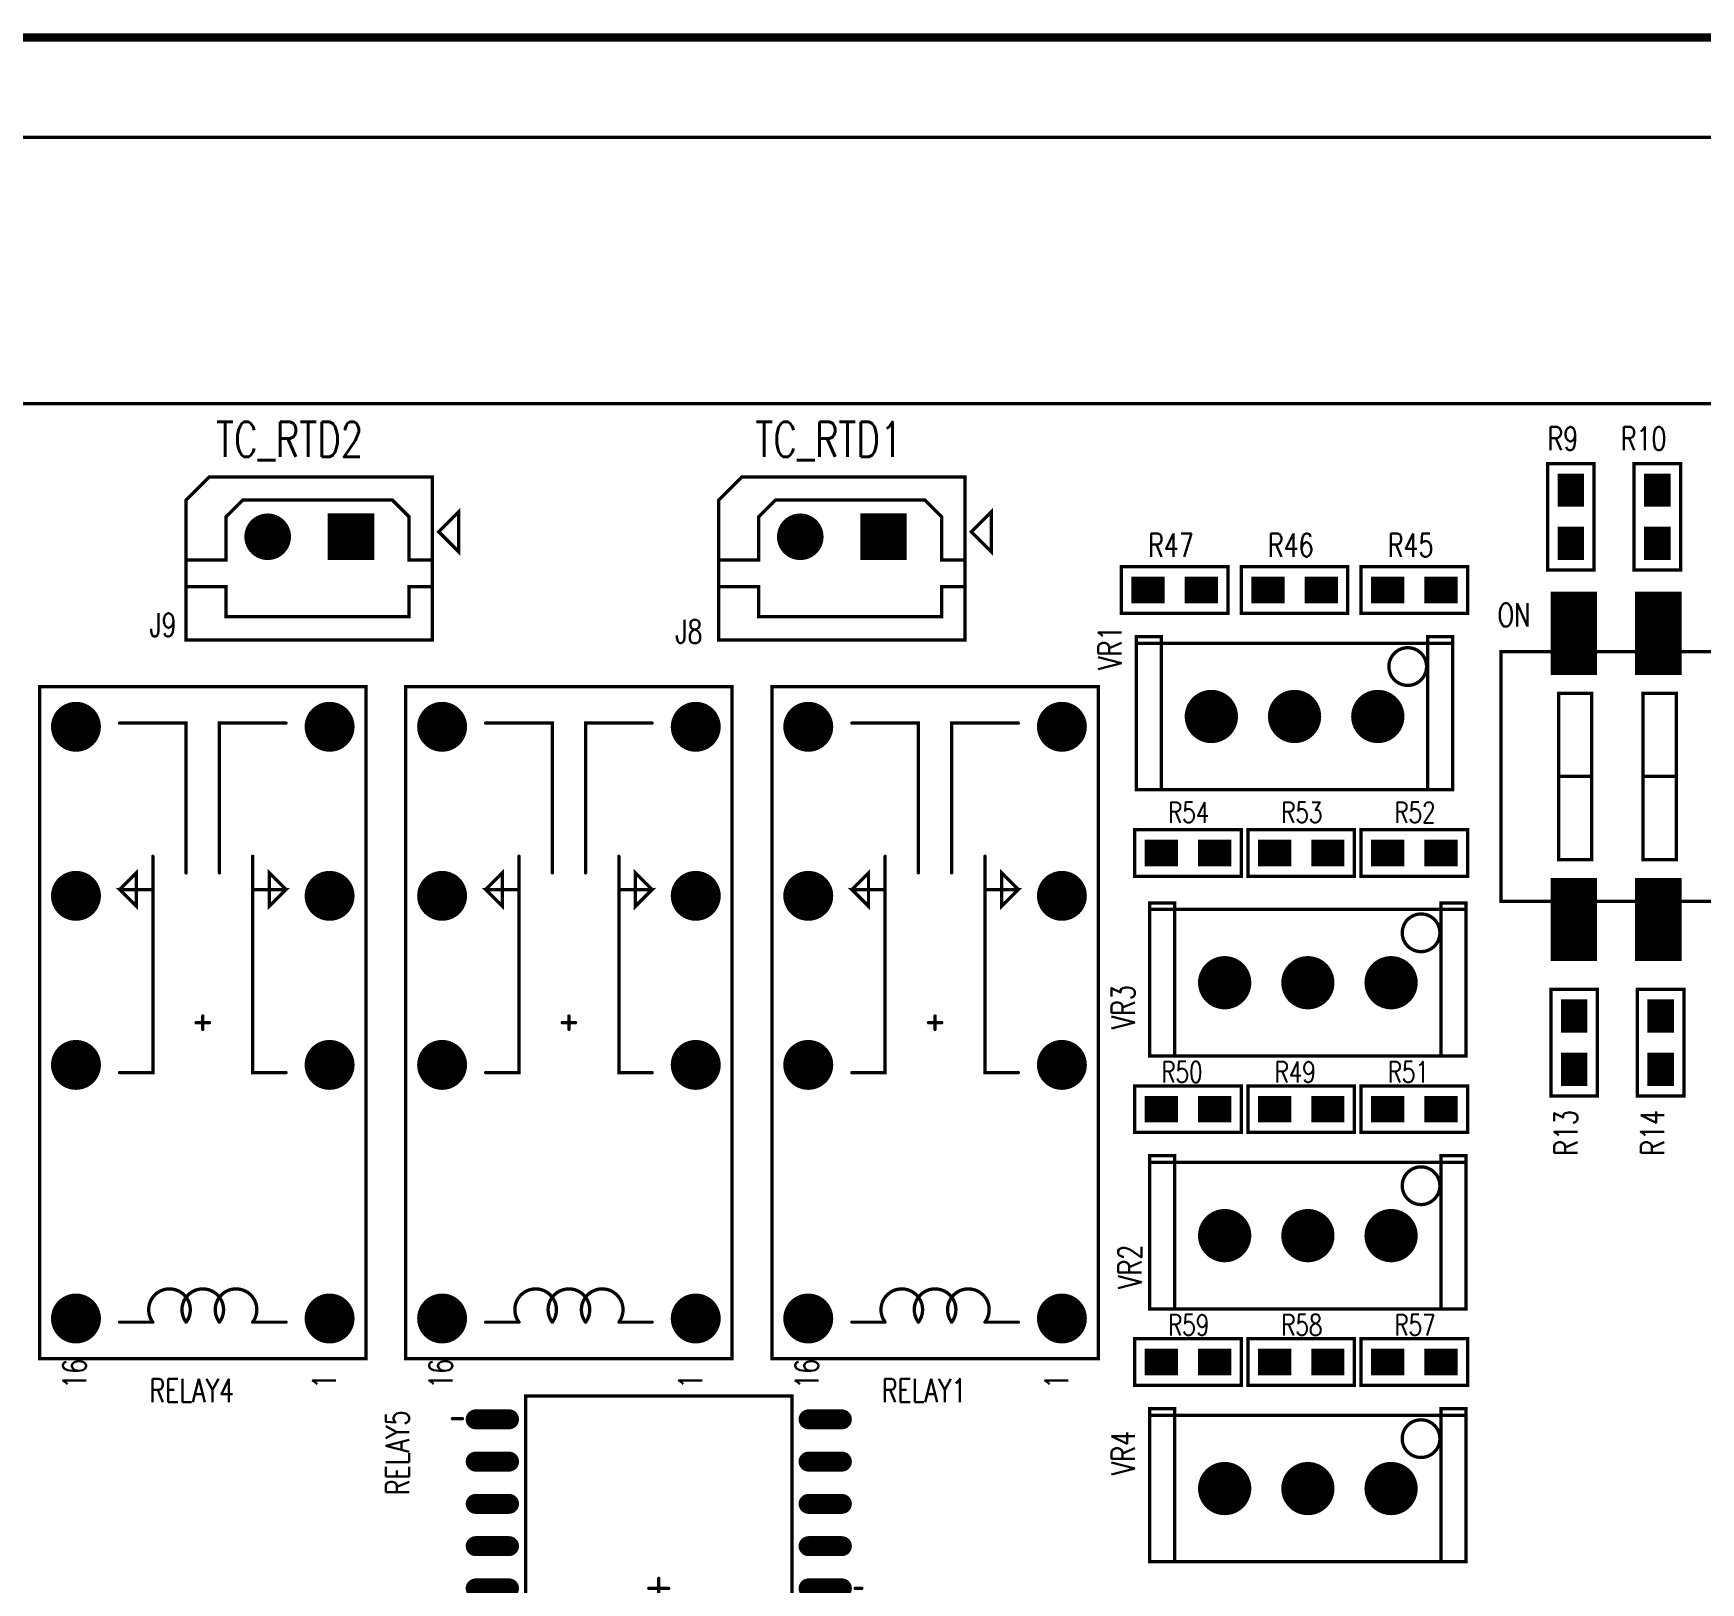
# Model space of a CAD drawing. Extents: x -22 to 239, y -29 to 162.
# Drawn here: x 53.7 to 103.8, y 114.6 to 161.1 of the extents above; entities that cross this region are included whole.
import ezdxf

# ---------------------------------------------------------------- set-up
doc = ezdxf.new("R2010")
doc.units = 0
doc.linetypes.add('TRMIDX_2048', pattern=[2, 1, 1])
for name, color, linetype in [('2D_LINE_00', 150, 'CONTINUOUS'), ('BOARD_OUTLINE_00', 255, 'CONTINUOUS'), ('DIMENSION1_01', 255, 'CONTINUOUS'), ('DRIL_NPLTE_THRU_01', 5, 'CONTINUOUS'), ('DRIL_NPLTE_THRU_02', 106, 'CONTINUOUS'), ('DRIL_NPLTE_THRU_03', 96, 'CONTINUOUS'), ('DRIL_NPLTE_THRU_04', 34, 'CONTINUOUS'), ('DRIL_PLTE_THRU_01', 5, 'CONTINUOUS'), ('DRIL_PLTE_THRU_02', 106, 'CONTINUOUS'), ('DRIL_PLTE_THRU_03', 96, 'CONTINUOUS'), ('DRIL_PLTE_THRU_04', 34, 'CONTINUOUS'), ('DRIL_SYMBOL', 255, 'CONTINUOUS'), ('PADS_BOT', 43, 'CONTINUOUS'), ('PADS_INNER', 186, 'CONTINUOUS'), ('PADS_TOP', 186, 'CONTINUOUS'), ('PART_NAME_01', 3, 'CONTINUOUS'), ('PART_TOP_2DLINE_00', 150, 'CONTINUOUS'), ('PART_TOP_TEXT_126', 255, 'CONTINUOUS'), ('TEXT_126', 255, 'CONTINUOUS')]:
    doc.layers.add(name, color=color, linetype=linetype)
doc.styles.add('W0$09', font='simplex', dxfattribs={"width": 0.75})
doc.styles.add('W0$1', font='simplex', dxfattribs={"width": 0.75})
doc.styles.add('W0$15', font='simplex', dxfattribs={"width": 0.75})

# ---------------------------------------------------------------- blocks, each defined once
blk = doc.blocks.new('BOARD_100')
at = {"layer": 'BOARD_OUTLINE_00', "const_width": 0.1}
blk.add_lwpolyline([(0, -1, -0.414214), (1, 0), (237, 0, -0.414214), (238, -1), (238, -149, -0.414214), (237, -150), (1, -150, -0.414214), (0, -149)], format="xyb", close=True, dxfattribs=at)
blk = doc.blocks.new('D_1dfeghi_98')
at = {"layer": 'DIMENSION1_01', "linetype": 'TRMIDX_2048', "const_width": 0.254}
blk.add_lwpolyline([(0, 11), (112.292, 11)], dxfattribs=at)
blk = doc.blocks.new('DRAWING_130')
at = {"layer": '2D_LINE_00', "const_width": 0.1}
blk.add_lwpolyline([(0.052, -1.226), (238.052, -1.226), (238.052, -9.226), (0.052, -9.226)], close=True, dxfattribs=at)
blk = doc.blocks.new('SMOOTH_0$1')
at = {"const_width": 0.05}
blk.add_lwpolyline([(-0.025, 0, 1), (0.025, 0, 1)], format="xyb", close=True, dxfattribs=at)
blk = doc.blocks.new('PART_BODY_TOP_28')
at = {"layer": 'PART_TOP_2DLINE_00', "const_width": 0.1}
blk.add_lwpolyline([(-10.1, 4.9), (10.1, 4.9), (10.1, -4.9), (-10.1, -4.9)], close=True, dxfattribs=at)
for points in [[(-9, 2.5), (-9, 1.5)], [(-1.5, 2.5), (-1.5, 1.5), (5, 1.5)], [(4, 1.5), (4, 2.5), (3.5, 2), (4.5, 2), (4, 2.5)], [(9, 2.5), (9, 0.5), (4.5, 0.5)], [(-0.2, 0), (0, 0), (0, -0.2)], [(0, 0.2), (0, 0), (0.2, 0)], [(9, -2.5), (9, -0.5), (4.5, -0.5)], [(-9, -1.5), (-9, -2.5)], [(-1.5, -2.5), (-1.5, -1.5), (5, -1.5)], [(4, -1.5), (4, -2.5), (3.5, -2), (4.5, -2), (4, -2.5)]]:
    blk.add_lwpolyline(points, dxfattribs=at)
for points in [[(-9, 1.5, -1.999132), (-9, 0.5)], [(-9, 0.5, -1.999132), (-9, -0.5)], [(-9, -0.5, -1.999132), (-9, -1.5)]]:
    blk.add_lwpolyline(points, format="xyb", dxfattribs=at)
at = {"layer": 'PART_TOP_2DLINE_00'}
for p in [(-10.1, 4.9), (10.1, 4.9), (-9, 2.5), (-1.5, 2.5), (4, 2.5), (4, 2.5), (9, 2.5), (3.5, 2), (4.5, 2), (-9, 1.5), (-9, 1.5), (-1.5, 1.5), (4, 1.5), (5, 1.5), (-9, 0.5), (-9, 0.5), (4.5, 0.5), (9, 0.5), (-0.2, 0), (0, 0.2), (0, 0), (0, 0), (0.2, 0), (-9, -0.5), (-9, -0.5), (0, -0.2), (4.5, -0.5), (9, -0.5), (-9, -1.5), (-9, -1.5), (-1.5, -1.5), (4, -1.5), (5, -1.5), (3.5, -2), (4.5, -2), (-9, -2.5), (-1.5, -2.5), (4, -2.5), (4, -2.5), (9, -2.5), (-10.1, -4.9), (10.1, -4.9)]:
    blk.add_blockref('SMOOTH_0$1', p, dxfattribs=at)
at = {"layer": 'PART_TOP_TEXT_126', "style": 'W0$1', "width": 0.75}
for s, p in [('16', (-11, 3.5)), ('1', (-11, -4))]:
    blk.add_text(s, height=0.7, dxfattribs=at).set_placement(p)
blk = doc.blocks.new('DRIL_SYMBOL_0$8')
at = {"layer": 'DRIL_SYMBOL', "const_width": 0.0508}
for points in [[(-0.254, 0), (0.254, 0)], [(0, -0.254), (0, 0.254)]]:
    blk.add_lwpolyline(points, dxfattribs=at)
blk = doc.blocks.new('DRIL_HOLE_0$8')
at = {"const_width": 0.4}
blk.add_lwpolyline([(-0.2, 0, 1), (0.2, 0, 1)], format="xyb", close=True, dxfattribs=at)
blk.add_blockref('DRIL_SYMBOL_0$8', (0, 0))
blk = doc.blocks.new('PAD_17')
at = {"const_width": 0.75}
blk.add_lwpolyline([(0, -0.375, 1), (0, 0.375, 1)], format="xyb", close=True, dxfattribs=at)
blk = doc.blocks.new('STK_TOP_126')
at = {"layer": 'DRIL_PLTE_THRU_01'}
blk.add_blockref('DRIL_HOLE_0$8', (0, 0), dxfattribs=at)
at = {"layer": 'DRIL_PLTE_THRU_02'}
blk.add_blockref('DRIL_HOLE_0$8', (0, 0), dxfattribs=at)
at = {"layer": 'DRIL_PLTE_THRU_03'}
blk.add_blockref('DRIL_HOLE_0$8', (0, 0), dxfattribs=at)
at = {"layer": 'DRIL_PLTE_THRU_04'}
blk.add_blockref('DRIL_HOLE_0$8', (0, 0), dxfattribs=at)
at = {"layer": 'PADS_BOT'}
blk.add_blockref('PAD_17', (0, 0), dxfattribs=at)
at = {"layer": 'PADS_INNER'}
blk.add_blockref('PAD_17', (0, 0), dxfattribs=at)
at = {"layer": 'PADS_TOP'}
blk.add_blockref('PAD_17', (0, 0), dxfattribs=at)
blk = doc.blocks.new('SYM_TOP_31')
for name, p in [('PART_BODY_TOP_28', (0, 0)), ('STK_TOP_126', (-8.89, 3.81)), ('STK_TOP_126', (-1.27, 3.81)), ('STK_TOP_126', (3.81, 3.81)), ('STK_TOP_126', (8.89, 3.81)), ('STK_TOP_126', (-8.89, -3.81)), ('STK_TOP_126', (-1.27, -3.81)), ('STK_TOP_126', (3.81, -3.81)), ('STK_TOP_126', (8.89, -3.81))]:
    blk.add_blockref(name, p)
blk = doc.blocks.new('PART_TOP_29')
blk.add_blockref('SYM_TOP_31', (0, 0))
at = {"layer": 'PART_NAME_01', "style": 'W0$1', "width": 0.75}
blk.add_text('RELAY1', height=0.7, rotation=270, dxfattribs=at).set_placement((-11.4, 1.6))
blk = doc.blocks.new('PART_BODY_TOP_29')
at = {"layer": 'PART_TOP_2DLINE_00', "const_width": 0.1}
blk.add_lwpolyline([(3.7, -3.1), (3.7, 1.8), (-3, 1.8), (-3.7, 1.1), (-3.7, -3.1)], close=True, dxfattribs=at)
for points in [[(3.7, -0.7), (3, -0.7), (3, 0.6), (2.5, 1.1), (-2, 1.1), (-2.5, 0.6), (-2.5, -0.7), (-3.7, -0.7)], [(3.89, 0.15), (4.49, -0.45), (4.49, 0.75), (3.89, 0.15)], [(3.7, -1.5), (3, -1.5), (3, -2.4), (-2.5, -2.4), (-2.5, -1.5), (-3.701, -1.5)]]:
    blk.add_lwpolyline(points, dxfattribs=at)
at = {"layer": 'PART_TOP_2DLINE_00'}
for p in [(-3, 1.8), (3.7, 1.8), (-3.7, 1.1), (-2, 1.1), (2.5, 1.1), (-2.5, 0.6), (3, 0.6), (4.49, 0.75), (3.89, 0.15), (3.89, 0.15), (4.49, -0.45), (-3.7, -0.7), (-2.5, -0.7), (3, -0.7), (3.7, -0.7), (-3.701, -1.5), (-2.5, -1.5), (3, -1.5), (3.7, -1.5), (-2.5, -2.4), (3, -2.4), (-3.7, -3.1), (3.7, -3.1)]:
    blk.add_blockref('SMOOTH_0$1', p, dxfattribs=at)
blk = doc.blocks.new('DRIL_SYMBOL_0$9')
at = {"layer": 'DRIL_SYMBOL', "const_width": 0.0508}
for points in [[(-0.254, 0), (0.254, 0)], [(0, -0.254), (0, 0.254)]]:
    blk.add_lwpolyline(points, dxfattribs=at)
blk = doc.blocks.new('DRIL_HOLE_0$9')
at = {"const_width": 0.45}
blk.add_lwpolyline([(-0.225, 0, 1), (0.225, 0, 1)], format="xyb", close=True, dxfattribs=at)
blk.add_blockref('DRIL_SYMBOL_0$9', (0, 0))
blk = doc.blocks.new('PAD_19')
at = {"const_width": 0.7}
blk.add_lwpolyline([(0, -0.35, 1), (0, 0.35, 1)], format="xyb", close=True, dxfattribs=at)
blk = doc.blocks.new('PAD_20')
at = {"const_width": 1.4}
blk.add_lwpolyline([(-0.7, 0), (0.7, 0)], dxfattribs=at)
blk = doc.blocks.new('STK_TOP_132')
at = {"layer": 'DRIL_PLTE_THRU_01'}
blk.add_blockref('DRIL_HOLE_0$9', (0, 0), dxfattribs=at)
at = {"layer": 'DRIL_PLTE_THRU_02'}
blk.add_blockref('DRIL_HOLE_0$9', (0, 0), dxfattribs=at)
at = {"layer": 'DRIL_PLTE_THRU_03'}
blk.add_blockref('DRIL_HOLE_0$9', (0, 0), dxfattribs=at)
at = {"layer": 'DRIL_PLTE_THRU_04'}
blk.add_blockref('DRIL_HOLE_0$9', (0, 0), dxfattribs=at)
at = {"layer": 'PADS_BOT'}
blk.add_blockref('PAD_20', (0, 0), dxfattribs=at)
at = {"layer": 'PADS_INNER'}
blk.add_blockref('PAD_19', (0, 0), dxfattribs=at)
at = {"layer": 'PADS_TOP'}
blk.add_blockref('PAD_20', (0, 0), dxfattribs=at)
blk = doc.blocks.new('STK_TOP_131')
at = {"layer": 'DRIL_PLTE_THRU_01'}
blk.add_blockref('DRIL_HOLE_0$9', (0, 0), dxfattribs=at)
at = {"layer": 'DRIL_PLTE_THRU_02'}
blk.add_blockref('DRIL_HOLE_0$9', (0, 0), dxfattribs=at)
at = {"layer": 'DRIL_PLTE_THRU_03'}
blk.add_blockref('DRIL_HOLE_0$9', (0, 0), dxfattribs=at)
at = {"layer": 'DRIL_PLTE_THRU_04'}
blk.add_blockref('DRIL_HOLE_0$9', (0, 0), dxfattribs=at)
at = {"layer": 'PADS_BOT'}
blk.add_blockref('PAD_19', (0, 0), dxfattribs=at)
at = {"layer": 'PADS_INNER'}
blk.add_blockref('PAD_19', (0, 0), dxfattribs=at)
at = {"layer": 'PADS_TOP'}
blk.add_blockref('PAD_19', (0, 0), dxfattribs=at)
blk = doc.blocks.new('SYM_TOP_32')
for name, p in [('PART_BODY_TOP_29', (0, 0)), ('STK_TOP_131', (-1.25, 0)), ('STK_TOP_132', (1.25, 0))]:
    blk.add_blockref(name, p)
blk = doc.blocks.new('PART_TOP_33')
blk.add_blockref('SYM_TOP_32', (0, 0))
at = {"layer": 'PART_NAME_01', "style": 'W0$1', "width": 0.75}
blk.add_text('J8', height=0.7, dxfattribs=at).set_placement((-5, -3.2))
blk = doc.blocks.new('PART_TOP_34')
blk.add_blockref('SYM_TOP_32', (0, 0))
at = {"layer": 'PART_NAME_01', "style": 'W0$1', "width": 0.75}
blk.add_text('J9', height=0.7, dxfattribs=at).set_placement((-4.8, -3))
blk = doc.blocks.new('PART_BODY_TOP_45')
at = {"layer": 'PART_TOP_2DLINE_00', "const_width": 0.1}
blk.add_lwpolyline([(-1.599946, 0.700024), (1.599946, 0.700024), (1.599946, -0.700024), (-1.599946, -0.700024), (-1.599946, 0.700024)], dxfattribs=at)
at = {"layer": 'PART_TOP_2DLINE_00'}
for p in [(-1.599946, 0.700024), (-1.599946, 0.700024), (1.599946, 0.700024), (-1.599946, -0.700024), (1.599946, -0.700024)]:
    blk.add_blockref('SMOOTH_0$1', p, dxfattribs=at)
blk = doc.blocks.new('DRIL_HOLE_0')
blk.add_lwpolyline([(0, 0, 1), (0, 0, 1)], format="xyb", close=True)
blk = doc.blocks.new('PAD_1')
blk.add_lwpolyline([(0, 0, 1), (0, 0, 1)], format="xyb", close=True)
blk = doc.blocks.new('PAD_25')
at = {"const_width": 0.8}
blk.add_lwpolyline([(-0.5, 0), (0.5, 0)], dxfattribs=at)
blk = doc.blocks.new('STK_TOP_43')
at = {"layer": 'DRIL_NPLTE_THRU_01'}
blk.add_blockref('DRIL_HOLE_0', (0, 0), dxfattribs=at)
at = {"layer": 'DRIL_NPLTE_THRU_02'}
blk.add_blockref('DRIL_HOLE_0', (0, 0), dxfattribs=at)
at = {"layer": 'DRIL_NPLTE_THRU_03'}
blk.add_blockref('DRIL_HOLE_0', (0, 0), dxfattribs=at)
at = {"layer": 'DRIL_NPLTE_THRU_04'}
blk.add_blockref('DRIL_HOLE_0', (0, 0), dxfattribs=at)
at = {"layer": 'PADS_BOT'}
blk.add_blockref('PAD_1', (0, 0), dxfattribs=at)
at = {"layer": 'PADS_INNER'}
blk.add_blockref('PAD_1', (0, 0), dxfattribs=at)
at = {"layer": 'PADS_TOP'}
blk.add_blockref('PAD_25', (0, 0), dxfattribs=at)
blk = doc.blocks.new('SYM_TOP_48')
for name, p in [('PART_BODY_TOP_45', (0, 0)), ('STK_TOP_43', (-0.8001, 0)), ('STK_TOP_43', (0.8001, 0))]:
    blk.add_blockref(name, p)
blk = doc.blocks.new('PART_TOP_165')
blk.add_blockref('SYM_TOP_48', (0, 0))
at = {"layer": 'PART_NAME_01', "style": 'W0$1', "width": 0.75}
blk.add_text('R10', height=0.7, rotation=270, dxfattribs=at).set_placement((2, 1.1))
blk = doc.blocks.new('PART_TOP_198')
blk.add_blockref('SYM_TOP_48', (0, 0))
at = {"layer": 'PART_NAME_01', "style": 'W0$1', "width": 0.75}
blk.add_text('R13', height=0.7, dxfattribs=at).set_placement((-3.4, -0.1))
blk = doc.blocks.new('PART_TOP_209')
blk.add_blockref('SYM_TOP_48', (0, 0))
at = {"layer": 'PART_NAME_01', "style": 'W0$1', "width": 0.75}
blk.add_text('R14', height=0.7, dxfattribs=at).set_placement((-3.4, -0.1))
blk = doc.blocks.new('PART_TOP_418')
blk.add_blockref('SYM_TOP_48', (0, 0))
at = {"layer": 'PART_NAME_01', "style": 'W0$1', "width": 0.75}
blk.add_text('R45', height=0.7, rotation=180, dxfattribs=at).set_placement((0.8, -1))
blk = doc.blocks.new('PART_TOP_419')
blk.add_blockref('SYM_TOP_48', (0, 0))
at = {"layer": 'PART_NAME_01', "style": 'W0$1', "width": 0.75}
blk.add_text('R46', height=0.7, rotation=180, dxfattribs=at).set_placement((0.8, -1))
blk = doc.blocks.new('PART_TOP_420')
blk.add_blockref('SYM_TOP_48', (0, 0))
at = {"layer": 'PART_NAME_01', "style": 'W0$1', "width": 0.75}
blk.add_text('R47', height=0.7, rotation=180, dxfattribs=at).set_placement((0.8, -1))
blk = doc.blocks.new('PART_TOP_421')
blk.add_blockref('SYM_TOP_48', (0, 0))
at = {"layer": 'PART_NAME_01', "style": 'W0$09', "width": 0.75}
blk.add_text('R49', height=0.63, rotation=180, dxfattribs=at).set_placement((0.8, -0.8))
blk = doc.blocks.new('PART_TOP_423')
blk.add_blockref('SYM_TOP_48', (0, 0))
at = {"layer": 'PART_NAME_01', "style": 'W0$09', "width": 0.75}
blk.add_text('R50', height=0.63, rotation=180, dxfattribs=at).set_placement((0.8, -0.8))
blk = doc.blocks.new('PART_TOP_424')
blk.add_blockref('SYM_TOP_48', (0, 0))
at = {"layer": 'PART_NAME_01', "style": 'W0$09', "width": 0.75}
blk.add_text('R51', height=0.63, rotation=180, dxfattribs=at).set_placement((0.8, -0.8))
blk = doc.blocks.new('PART_TOP_425')
blk.add_blockref('SYM_TOP_48', (0, 0))
at = {"layer": 'PART_NAME_01', "style": 'W0$09', "width": 0.75}
blk.add_text('R52', height=0.63, rotation=180, dxfattribs=at).set_placement((0.6, -0.9))
blk = doc.blocks.new('PART_TOP_426')
blk.add_blockref('SYM_TOP_48', (0, 0))
at = {"layer": 'PART_NAME_01', "style": 'W0$09', "width": 0.75}
blk.add_text('R53', height=0.63, rotation=180, dxfattribs=at).set_placement((0.6, -0.9))
blk = doc.blocks.new('PART_TOP_427')
blk.add_blockref('SYM_TOP_48', (0, 0))
at = {"layer": 'PART_NAME_01', "style": 'W0$09', "width": 0.75}
blk.add_text('R54', height=0.63, rotation=180, dxfattribs=at).set_placement((0.6, -0.9))
blk = doc.blocks.new('PART_TOP_430')
blk.add_blockref('SYM_TOP_48', (0, 0))
at = {"layer": 'PART_NAME_01', "style": 'W0$09', "width": 0.75}
blk.add_text('R57', height=0.63, rotation=180, dxfattribs=at).set_placement((0.6, -0.8))
blk = doc.blocks.new('PART_TOP_431')
blk.add_blockref('SYM_TOP_48', (0, 0))
at = {"layer": 'PART_NAME_01', "style": 'W0$09', "width": 0.75}
blk.add_text('R58', height=0.63, rotation=180, dxfattribs=at).set_placement((0.6, -0.8))
blk = doc.blocks.new('PART_TOP_432')
blk.add_blockref('SYM_TOP_48', (0, 0))
at = {"layer": 'PART_NAME_01', "style": 'W0$09', "width": 0.75}
blk.add_text('R59', height=0.63, rotation=180, dxfattribs=at).set_placement((0.6, -0.8))
blk = doc.blocks.new('PART_TOP_466')
blk.add_blockref('SYM_TOP_48', (0, 0))
at = {"layer": 'PART_NAME_01', "style": 'W0$1', "width": 0.75}
blk.add_text('R9', height=0.7, rotation=270, dxfattribs=at).set_placement((2, 0.7))
blk = doc.blocks.new('PART_TOP_514')
blk.add_blockref('SYM_TOP_31', (0, 0))
at = {"layer": 'PART_NAME_01', "style": 'W0$1', "width": 0.75}
blk.add_text('RELAY4', height=0.7, rotation=270, dxfattribs=at).set_placement((-11.4, 1.6))
blk = doc.blocks.new('PART_TOP_515')
blk.add_blockref('SYM_TOP_31', (0, 0))
at = {"layer": 'PART_NAME_01', "style": 'W0$1', "width": 0.75}
blk.add_text('RELAY5', height=0.7, dxfattribs=at).set_placement((-14.2, 4.8))
blk = doc.blocks.new('PART_BODY_TOP_19')
at = {"layer": 'PART_TOP_2DLINE_00', "const_width": 0.1}
for points in [[(-1.3, 5.9), (-1.3, 6.1)], [(5.1, 5.9), (5.1, 6.2)], [(-0.3, 0), (0.3, 0)], [(0, 0.3), (0, -0.3)], [(-5, -6), (-5.2, -6)], [(0, -5.9), (0, -6.1)], [(-4.7, -6.3), (-5.5, -6.3)], [(-4.8, -6.2), (-5.4, -6.2)], [(-5.3, -6.1), (-4.9, -6.1)]]:
    blk.add_lwpolyline(points, dxfattribs=at)
for points in [[(-5.78, 4), (-5.78, 0.65), (-5.0575, 0.65), (-5.0575, -0.65), (-5.78, -0.65), (-5.78, -4), (5.78, -4), (5.78, 4)], [(-5.1, -5.9), (-5.6, -6.4), (-4.6, -6.4)]]:
    blk.add_lwpolyline(points, close=True, dxfattribs=at)
blk.add_lwpolyline([(-4.8434, -2.6, 1), (-2.9566, -2.6, 1)], format="xyb", close=True, dxfattribs=at)
at = {"layer": 'PART_TOP_2DLINE_00'}
for p in [(-1.3, 6.1), (5.1, 6.2), (-1.3, 5.9), (5.1, 5.9), (-5.78, 4), (5.78, 4), (-5.78, 0.65), (-5.0575, 0.65), (-0.3, 0), (0, 0.3), (0.3, 0), (0, -0.3), (-5.78, -0.65), (-5.0575, -0.65), (-5.78, -4), (5.78, -4), (-5.2, -6), (-5.1, -5.9), (-5, -6), (0, -5.9), (-5.6, -6.4), (-5.5, -6.3), (-5.4, -6.2), (-5.3, -6.1), (-4.9, -6.1), (-4.8, -6.2), (-4.7, -6.3), (-4.6, -6.4), (0, -6.1)]:
    blk.add_blockref('SMOOTH_0$1', p, dxfattribs=at)
blk = doc.blocks.new('PAD_3')
at = {"const_width": 0.3}
blk.add_lwpolyline([(-0.5, -0.15), (0.5, -0.15, 1), (0.5, 0.15), (-0.5, 0.15, 1)], format="xyb", close=True, dxfattribs=at)
blk = doc.blocks.new('STK_TOP_106')
at = {"layer": 'DRIL_NPLTE_THRU_01'}
blk.add_blockref('DRIL_HOLE_0', (0, 0), dxfattribs=at)
at = {"layer": 'DRIL_NPLTE_THRU_02'}
blk.add_blockref('DRIL_HOLE_0', (0, 0), dxfattribs=at)
at = {"layer": 'DRIL_NPLTE_THRU_03'}
blk.add_blockref('DRIL_HOLE_0', (0, 0), dxfattribs=at)
at = {"layer": 'DRIL_NPLTE_THRU_04'}
blk.add_blockref('DRIL_HOLE_0', (0, 0), dxfattribs=at)
at = {"layer": 'PADS_BOT'}
blk.add_blockref('PAD_1', (0, 0), dxfattribs=at)
at = {"layer": 'PADS_INNER'}
blk.add_blockref('PAD_1', (0, 0), dxfattribs=at)
at = {"layer": 'PADS_TOP', "rotation": 90}
blk.add_blockref('PAD_3', (0, 0), dxfattribs=at)
blk = doc.blocks.new('SYM_TOP_22')
for name, p in [('PART_BODY_TOP_19', (0, 0)), ('STK_TOP_106', (-5.08, 5)), ('STK_TOP_106', (-3.81, 5)), ('STK_TOP_106', (-2.54, 5)), ('STK_TOP_106', (-1.27, 5)), ('STK_TOP_106', (0, 5)), ('STK_TOP_106', (1.27, 5)), ('STK_TOP_106', (2.54, 5)), ('STK_TOP_106', (3.81, 5)), ('STK_TOP_106', (5.08, 5)), ('STK_TOP_106', (-5.08, -5)), ('STK_TOP_106', (-3.81, -5)), ('STK_TOP_106', (-2.54, -5)), ('STK_TOP_106', (-1.27, -5)), ('STK_TOP_106', (0, -5)), ('STK_TOP_106', (1.27, -5)), ('STK_TOP_106', (2.54, -5)), ('STK_TOP_106', (3.81, -5)), ('STK_TOP_106', (5.08, -5))]:
    blk.add_blockref(name, p)
blk = doc.blocks.new('PART_TOP_571')
blk.add_blockref('SYM_TOP_22', (0, 0))
at = {"layer": 'PART_NAME_01', "style": 'W0$1', "width": 0.75}
blk.add_text('U8', height=0.7, dxfattribs=at).set_placement((-4.6, 6.5))
blk = doc.blocks.new('PART_BODY_TOP_57')
at = {"layer": 'PART_TOP_2DLINE_00', "const_width": 0.1}
for points in [[(-4.75, -2.2), (4.75, -2.2), (4.75, 2.2), (-4.75, 2.2)], [(-4, -2.4), (-4.75, -2.4), (-4.75, 2.2), (-4, 2.2)], [(4.75, -2.4), (4, -2.4), (4, 2.2), (4.75, 2.2)]]:
    blk.add_lwpolyline(points, close=True, dxfattribs=at)
blk.add_lwpolyline([(-3.966, -1.5, 1), (-2.834, -1.5, 1)], format="xyb", close=True, dxfattribs=at)
at = {"layer": 'PART_TOP_2DLINE_00'}
for p in [(-4.75, 2.2), (-4.75, 2.2), (-4, 2.2), (4, 2.2), (4.75, 2.2), (4.75, 2.2), (-4.75, -2.2), (-4.75, -2.4), (-4, -2.4), (4, -2.4), (4.75, -2.2), (4.75, -2.4)]:
    blk.add_blockref('SMOOTH_0$1', p, dxfattribs=at)
blk = doc.blocks.new('DRIL_SYMBOL_1')
at = {"layer": 'DRIL_SYMBOL', "const_width": 0.0508}
for points in [[(-0.254, 0), (0.254, 0)], [(0, -0.254), (0, 0.254)]]:
    blk.add_lwpolyline(points, dxfattribs=at)
blk = doc.blocks.new('DRIL_HOLE_1')
at = {"const_width": 0.5}
blk.add_lwpolyline([(-0.25, 0, 1), (0.25, 0, 1)], format="xyb", close=True, dxfattribs=at)
blk.add_blockref('DRIL_SYMBOL_1', (0, 0))
blk = doc.blocks.new('PAD_43')
at = {"const_width": 0.8}
blk.add_lwpolyline([(0, -0.4, 1), (0, 0.4, 1)], format="xyb", close=True, dxfattribs=at)
blk = doc.blocks.new('STK_TOP_147')
at = {"layer": 'DRIL_PLTE_THRU_01'}
blk.add_blockref('DRIL_HOLE_1', (0, 0), dxfattribs=at)
at = {"layer": 'DRIL_PLTE_THRU_02'}
blk.add_blockref('DRIL_HOLE_1', (0, 0), dxfattribs=at)
at = {"layer": 'DRIL_PLTE_THRU_03'}
blk.add_blockref('DRIL_HOLE_1', (0, 0), dxfattribs=at)
at = {"layer": 'DRIL_PLTE_THRU_04'}
blk.add_blockref('DRIL_HOLE_1', (0, 0), dxfattribs=at)
at = {"layer": 'PADS_BOT'}
blk.add_blockref('PAD_43', (0, 0), dxfattribs=at)
at = {"layer": 'PADS_INNER'}
blk.add_blockref('PAD_43', (0, 0), dxfattribs=at)
at = {"layer": 'PADS_TOP'}
blk.add_blockref('PAD_43', (0, 0), dxfattribs=at)
blk = doc.blocks.new('SYM_TOP_60')
for name, p in [('PART_BODY_TOP_57', (0, 0)), ('STK_TOP_147', (-2.5, 0)), ('STK_TOP_147', (0, 0)), ('STK_TOP_147', (2.5, 0))]:
    blk.add_blockref(name, p)
blk = doc.blocks.new('PART_TOP_585')
blk.add_blockref('SYM_TOP_60', (0, 0))
at = {"layer": 'PART_NAME_01', "style": 'W0$1', "width": 0.75}
blk.add_text('VR1', height=0.7, rotation=270, dxfattribs=at).set_placement((5.2, -1.4))
blk = doc.blocks.new('PART_TOP_586')
blk.add_blockref('SYM_TOP_60', (0, 0))
at = {"layer": 'PART_NAME_01', "style": 'W0$1', "width": 0.75}
blk.add_text('VR2', height=0.7, rotation=270, dxfattribs=at).set_placement((5, 1.6))
blk = doc.blocks.new('PART_TOP_587')
blk.add_blockref('SYM_TOP_60', (0, 0))
at = {"layer": 'PART_NAME_01', "style": 'W0$1', "width": 0.75}
blk.add_text('VR3', height=0.7, rotation=270, dxfattribs=at).set_placement((5.2, 1.4))
blk = doc.blocks.new('PART_TOP_588')
blk.add_blockref('SYM_TOP_60', (0, 0))
at = {"layer": 'PART_NAME_01', "style": 'W0$1', "width": 0.75}
blk.add_text('VR4', height=0.7, rotation=270, dxfattribs=at).set_placement((5.2, -0.4))
blk = doc.blocks.new('PART_BODY_TOP_221')
at = {"layer": 'PART_TOP_2DLINE_00', "const_width": 0.1}
for points in [[(-6, 3.75), (6, 3.75), (6, -3.75), (-6, -3.75)], [(-4.27, 2.5), (-3.27, 2.5), (-3.27, -2.5), (-4.27, -2.5)], [(-1.73, 2.5), (-0.73, 2.5), (-0.73, -2.5), (-1.73, -2.5)], [(0.81, 2.5), (1.81, 2.5), (1.81, -2.5), (0.81, -2.5)], [(3.35, 2.5), (4.35, 2.5), (4.35, -2.5), (3.35, -2.5)], [(-4.27, 0), (-3.27, 0), (-3.27, -2.5), (-4.27, -2.5)], [(-1.73, 0), (-0.73, 0), (-0.73, -2.5), (-1.73, -2.5)], [(0.81, 0), (1.81, 0), (1.81, -2.5), (0.81, -2.5)], [(3.35, 0), (4.35, 0), (4.35, -2.5), (3.35, -2.5)]]:
    blk.add_lwpolyline(points, close=True, dxfattribs=at)
at = {"layer": 'PART_TOP_2DLINE_00'}
for p in [(-6, 3.75), (6, 3.75), (-4.27, 2.5), (-3.27, 2.5), (-1.73, 2.5), (-0.73, 2.5), (0.81, 2.5), (1.81, 2.5), (3.35, 2.5), (4.35, 2.5), (-4.27, 0), (-3.27, 0), (-1.73, 0), (-0.73, 0), (0.81, 0), (1.81, 0), (3.35, 0), (4.35, 0), (-4.27, -2.5), (-4.27, -2.5), (-3.27, -2.5), (-3.27, -2.5), (-1.73, -2.5), (-1.73, -2.5), (-0.73, -2.5), (-0.73, -2.5), (0.81, -2.5), (0.81, -2.5), (1.81, -2.5), (1.81, -2.5), (3.35, -2.5), (3.35, -2.5), (4.35, -2.5), (4.35, -2.5), (-6, -3.75), (6, -3.75)]:
    blk.add_blockref('SMOOTH_0$1', p, dxfattribs=at)
at = {"layer": 'PART_TOP_TEXT_126', "style": 'W0$1', "width": 0.75}
for p in [(-6.1, 4.5), (5.1, 4.5)]:
    blk.add_text('ON', height=0.7, dxfattribs=at).set_placement(p)
blk = doc.blocks.new('PAD_51')
at = {"const_width": 1.4}
blk.add_lwpolyline([(-1.25, 0), (1.25, 0)], dxfattribs=at)
blk = doc.blocks.new('STK_TOP_189')
at = {"layer": 'DRIL_PLTE_THRU_01'}
blk.add_blockref('DRIL_HOLE_0', (0, 0), dxfattribs=at)
at = {"layer": 'DRIL_PLTE_THRU_02'}
blk.add_blockref('DRIL_HOLE_0', (0, 0), dxfattribs=at)
at = {"layer": 'DRIL_PLTE_THRU_03'}
blk.add_blockref('DRIL_HOLE_0', (0, 0), dxfattribs=at)
at = {"layer": 'DRIL_PLTE_THRU_04'}
blk.add_blockref('DRIL_HOLE_0', (0, 0), dxfattribs=at)
at = {"layer": 'PADS_BOT'}
blk.add_blockref('PAD_1', (0, 0), dxfattribs=at)
at = {"layer": 'PADS_INNER'}
blk.add_blockref('PAD_1', (0, 0), dxfattribs=at)
at = {"layer": 'PADS_TOP', "rotation": 90}
blk.add_blockref('PAD_51', (0, 0), dxfattribs=at)
blk = doc.blocks.new('SYM_TOP_70')
for name, p in [('STK_TOP_189', (-3.81, 4.3)), ('STK_TOP_189', (-1.27, 4.3)), ('STK_TOP_189', (1.27, 4.3)), ('STK_TOP_189', (3.81, 4.3)), ('PART_BODY_TOP_221', (0, 0)), ('STK_TOP_189', (-3.81, -4.3)), ('STK_TOP_189', (-1.27, -4.3)), ('STK_TOP_189', (1.27, -4.3)), ('STK_TOP_189', (3.81, -4.3))]:
    blk.add_blockref(name, p)
blk = doc.blocks.new('PART_TOP_626')
blk.add_blockref('SYM_TOP_70', (0, 0))
at = {"layer": 'PART_NAME_01', "style": 'W0$1', "width": 0.75}
blk.add_text('SW1', height=0.7, dxfattribs=at).set_placement((5, 6))

msp = doc.modelspace()

# ---------------------------------------------------------------- block references
for name, p in [('D_1dfeghi_98', (0, 150)), ('DRAWING_130', (-0.052, 159.226)), ('BOARD_100', (0, 150)), ('PART_TOP_34', (62, 146)), ('PART_TOP_33', (78, 146)), ('PART_TOP_626', (103.8, 138.8))]:
    msp.add_blockref(name, p)
for name, p, rotation in [('PART_TOP_466', (99.9, 146.6), 90), ('PART_TOP_165', (102.5, 146.6), 90), ('PART_TOP_420', (88, 144.4), 180), ('PART_TOP_419', (91.6, 144.4), 180), ('PART_TOP_418', (95.2, 144.4), 180), ('PART_TOP_585', (91.6, 140.6), 180), ('PART_TOP_514', (58.8, 131.4), 90), ('PART_TOP_515', (69.8, 131.4), 90), ('PART_TOP_29', (80.8, 131.4), 90), ('PART_TOP_427', (88.4, 136.5), 180), ('PART_TOP_426', (91.8, 136.5), 180), ('PART_TOP_425', (95.2, 136.5), 180), ('PART_TOP_587', (92, 132.6), 180), ('PART_TOP_198', (100, 130.8), 90), ('PART_TOP_209', (102.6, 130.8), 90), ('PART_TOP_423', (88.4, 128.8), 180), ('PART_TOP_421', (91.8, 128.8), 180), ('PART_TOP_424', (95.2, 128.8), 180), ('PART_TOP_586', (92, 125), 180), ('PART_TOP_432', (88.4, 121.2), 180), ('PART_TOP_431', (91.8, 121.2), 180), ('PART_TOP_430', (95.2, 121.2), 180), ('PART_TOP_571', (72.5, 114.4), 90), ('PART_TOP_588', (92, 117.4), 180)]:
    msp.add_blockref(name, p, dxfattribs=dict(rotation=rotation))

# ---------------------------------------------------------------- texts
at = {"layer": 'TEXT_126', "style": 'W0$15', "width": 0.75}
for s, p in [('TC_RTD2', (59.2, 148.4)), ('TC_RTD1', (75.4, 148.4))]:
    msp.add_text(s, height=1.05, dxfattribs=at).set_placement(p)

doc.saveas('drawing.dxf')
